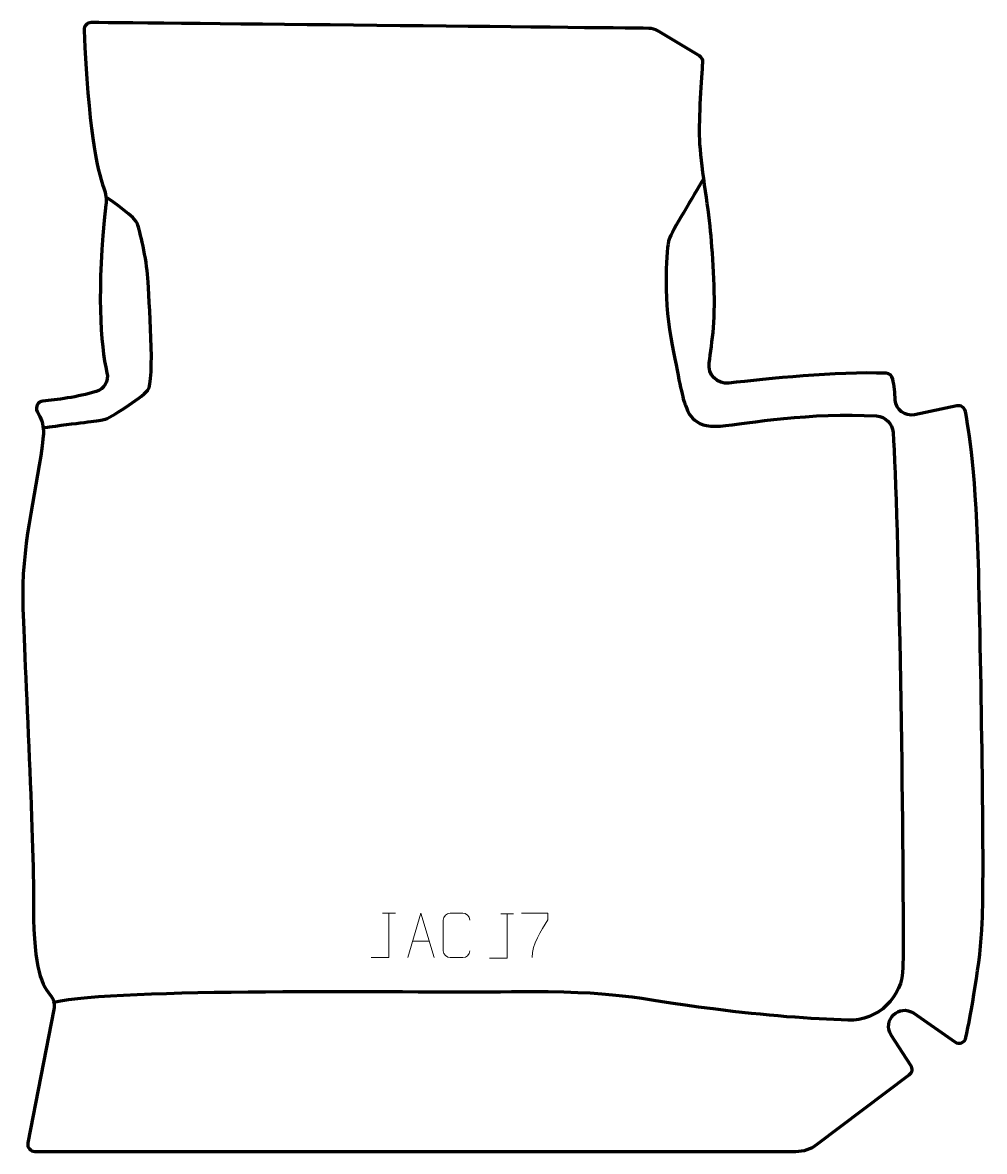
# Model space of a CAD drawing. Header units: millimetres. Extents: x -270 to 271, y -317 to 318.
import ezdxf

# ---------------------------------------------------------------- set-up
doc = ezdxf.new("R2010")
doc.units = ezdxf.units.MM
doc.header["$MEASUREMENT"] = 0
doc.layers.add('layer 1', color=7, linetype='Continuous')
doc.layers.add('layer 2', color=7, linetype='Continuous')

msp = doc.modelspace()

# ---------------------------------------------------------------- linework, layer by layer
at = {"layer": 'layer 1', "color": 230, "lineweight": 200}
msp.add_open_spline([(-252.5191, -237.6704), (-251.931, -234.6549), (-252.7791, -231.5518), (-254.7723, -229.214), (-254.7723, -229.214), (-260.1624, -222.8915), (-264.4162, -211.9413), (-264.0807, -174.0395), (-264.0807, -174.0395), (-263.7685, -138.7748), (-270.0571, -23.3833), (-270.0913, -4.5319), (-270.0913, -4.5319), (-270.1502, 27.7741), (-261.7647, 55.5024), (-258.5146, 84.8147), (-258.5146, 84.8147), (-258.0916, 88.6286), (-258.7763, 92.4859), (-260.4853, 95.9216), (-260.4853, 95.9216), (-260.9822, 96.921), (-261.467, 97.8872), (-261.9189, 98.7833), (-261.9189, 98.7833), (-263.1843, 101.2915), (-261.5389, 104.2849), (-258.7432, 104.5604), (-258.7432, 104.5604), (-251.4908, 105.2758), (-238.8835, 106.8591), (-228.8463, 109.9032), (-228.8463, 109.9032), (-224.3367, 111.2709), (-221.6331, 115.8979), (-222.69, 120.4908), (-222.69, 120.4908), (-226.3286, 136.3072), (-228.6138, 167.1142), (-223.2897, 214.9495), (-223.2897, 214.9495), (-222.9376, 218.1118), (-223.3119, 221.3221), (-224.4302, 224.3009), (-224.4302, 224.3009), (-228.5299, 235.2219), (-233.1891, 259.0308), (-235.5854, 313.3226), (-235.5854, 313.3226), (-235.6864, 315.6086), (-233.8568, 317.5147), (-231.5687, 317.4999), (-231.5687, 317.4999), (-192.7028, 317.248), (53.5282, 314.5665), (82.1791, 314.254), (82.1791, 314.254), (83.9606, 314.2342), (85.7023, 313.7393), (87.2284, 312.8196), (87.2284, 312.8196), (87.2284, 312.8196), (110.5727, 298.7529), (110.5727, 298.7529), (110.5727, 298.7529), (111.8632, 297.975), (112.6076, 296.541), (112.4978, 295.0382), (112.4978, 295.0382), (111.9327, 287.2947), (110.2764, 263.1502), (110.7216, 251.7996), (110.7216, 251.7996), (111.2557, 238.175), (115.53, 214.3984), (116.8659, 200.2394), (116.8659, 200.2394), (118.2016, 186.0806), (119.8042, 160.7011), (118.4686, 146.0079), (118.4686, 146.0079), (117.787, 138.5099), (116.8966, 131.7073), (116.0817, 126.0269), (116.0817, 126.0269), (115.1504, 119.5361), (120.6128, 113.9217), (127.1261, 114.6795), (127.1261, 114.6795), (148.7422, 117.1944), (187.564, 121.2803), (215.5583, 120.2332), (215.5583, 120.2332), (217.4196, 120.1637), (218.9919, 118.8302), (219.3475, 117.0018), (219.3475, 117.0018), (220.0968, 113.1491), (220.5209, 108.9126), (220.7593, 105.1774), (220.7593, 105.1774), (221.1093, 99.6998), (226.2182, 95.7984), (231.5896, 96.9256), (231.5896, 96.9256), (231.5896, 96.9256), (255.4074, 101.9223), (255.4074, 101.9223), (255.4074, 101.9223), (257.5745, 102.377), (259.7025, 100.9857), (260.1459, 98.8157), (260.1459, 98.8157), (262.0474, 89.5155), (266.425, 62.686), (267.6682, 8.2912), (267.6682, 8.2912), (269.2712, -61.8361), (270.8739, -160.0141), (269.672, -188.8664), (269.672, -188.8664), (268.7459, -211.0911), (263.0645, -240.916), (260.5033, -253.4456), (260.5033, -253.4456), (259.9276, -256.2632), (256.657, -257.5717), (254.2976, -255.9274), (254.2976, -255.9274), (254.2976, -255.9274), (231.1494, -239.7984), (231.1494, -239.7984), (231.1494, -239.7984), (223.0319, -234.1423), (213.0593, -243.8204), (218.4688, -252.104), (218.4688, -252.104), (218.4688, -252.104), (229.5587, -269.086), (229.5587, -269.086), (229.5587, -269.086), (230.7098, -270.8488), (230.2978, -273.2018), (228.6164, -274.4683), (228.6164, -274.4683), (228.6164, -274.4683), (176.8403, -313.4742), (176.8403, -313.4742), (176.8403, -313.4742), (173.3725, -316.0869), (169.1483, -317.4998), (164.8063, -317.4998), (164.8063, -317.4998), (164.8063, -317.4998), (-263.2323, -317.4998), (-263.2323, -317.4998), (-263.2323, -317.4998), (-265.7486, -317.4998), (-267.6402, -315.2039), (-267.1583, -312.7341), (-267.1583, -312.7341), (-267.1583, -312.7341), (-252.5191, -237.6704), (-252.5191, -237.6704)], degree=3, knots=[0, 0, 0, 0, 0.02380952, 0.02380952, 0.02380952, 0.02380952, 0.04761905, 0.04761905, 0.04761905, 0.04761905, 0.07142857, 0.07142857, 0.07142857, 0.07142857, 0.0952381, 0.0952381, 0.0952381, 0.0952381, 0.11904762, 0.11904762, 0.11904762, 0.11904762, 0.14285714, 0.14285714, 0.14285714, 0.14285714, 0.16666667, 0.16666667, 0.16666667, 0.16666667, 0.19047619, 0.19047619, 0.19047619, 0.19047619, 0.21428571, 0.21428571, 0.21428571, 0.21428571, 0.23809524, 0.23809524, 0.23809524, 0.23809524, 0.26190476, 0.26190476, 0.26190476, 0.26190476, 0.28571429, 0.28571429, 0.28571429, 0.28571429, 0.30952381, 0.30952381, 0.30952381, 0.30952381, 0.33333333, 0.33333333, 0.33333333, 0.33333333, 0.35714286, 0.35714286, 0.35714286, 0.35714286, 0.38095238, 0.38095238, 0.38095238, 0.38095238, 0.4047619, 0.4047619, 0.4047619, 0.4047619, 0.42857143, 0.42857143, 0.42857143, 0.42857143, 0.45238095, 0.45238095, 0.45238095, 0.45238095, 0.47619048, 0.47619048, 0.47619048, 0.47619048, 0.5, 0.5, 0.5, 0.5, 0.52380952, 0.52380952, 0.52380952, 0.52380952, 0.54761905, 0.54761905, 0.54761905, 0.54761905, 0.57142857, 0.57142857, 0.57142857, 0.57142857, 0.5952381, 0.5952381, 0.5952381, 0.5952381, 0.61904762, 0.61904762, 0.61904762, 0.61904762, 0.64285714, 0.64285714, 0.64285714, 0.64285714, 0.66666667, 0.66666667, 0.66666667, 0.66666667, 0.69047619, 0.69047619, 0.69047619, 0.69047619, 0.71428571, 0.71428571, 0.71428571, 0.71428571, 0.73809524, 0.73809524, 0.73809524, 0.73809524, 0.76190476, 0.76190476, 0.76190476, 0.76190476, 0.78571429, 0.78571429, 0.78571429, 0.78571429, 0.80952381, 0.80952381, 0.80952381, 0.80952381, 0.83333333, 0.83333333, 0.83333333, 0.83333333, 0.85714286, 0.85714286, 0.85714286, 0.85714286, 0.88095238, 0.88095238, 0.88095238, 0.88095238, 0.9047619, 0.9047619, 0.9047619, 0.9047619, 0.92857143, 0.92857143, 0.92857143, 0.92857143, 0.95238095, 0.95238095, 0.95238095, 0.95238095, 1, 1, 1, 1], dxfattribs=at)
at = {"layer": 'layer 1', "color": 250, "lineweight": 9}
for points, knots in [([(-74.0841, -208.4546), (-74.0841, -208.4546), (-64.0621, -208.4546), (-64.0621, -208.4546), (-64.0621, -208.4546), (-64.0621, -208.4546), (-64.0621, -183.501), (-64.0621, -183.501)], [0, 0, 0, 0, 0.33333333, 0.33333333, 0.33333333, 0.33333333, 1, 1, 1, 1]), ([(-53.5326, -208.4545), (-53.5326, -208.4545), (-46.1616, -183.501), (-46.1616, -183.501), (-46.1616, -183.501), (-46.1616, -183.501), (-38.5917, -208.4545), (-38.5917, -208.4545)], [0, 0, 0, 0, 0.33333333, 0.33333333, 0.33333333, 0.33333333, 1, 1, 1, 1]), ([(-18.6391, -204.6368), (-18.7789, -206.9602), (-20.4561, -208.4398), (-22.6038, -208.4506), (-22.6038, -208.4506), (-24.9357, -208.4502), (-27.2676, -208.4502), (-29.5991, -208.4506), (-29.5991, -208.4506), (-31.5241, -208.556), (-33.4962, -206.6715), (-33.485, -204.6542), (-33.485, -204.6542), (-33.4846, -198.8841), (-33.4846, -193.1144), (-33.485, -187.3451), (-33.485, -187.3451), (-33.4808, -185.207), (-31.7341, -183.4878), (-29.5817, -183.5013), (-29.5817, -183.5013), (-27.256, -183.5013), (-24.9299, -183.5013), (-22.6038, -183.5013), (-22.6038, -183.5013), (-20.6572, -183.4658), (-18.6658, -184.9573), (-18.6391, -187.3949)], [0, 0, 0, 0, 0.125, 0.125, 0.125, 0.125, 0.25, 0.25, 0.25, 0.25, 0.375, 0.375, 0.375, 0.375, 0.5, 0.5, 0.5, 0.5, 0.625, 0.625, 0.625, 0.625, 0.75, 0.75, 0.75, 0.75, 1, 1, 1, 1]), ([(-7.6032, -208.7571), (-7.6032, -208.7571), (2.4188, -208.7571), (2.4188, -208.7571), (2.4188, -208.7571), (2.4188, -208.7571), (2.4188, -183.8035), (2.4188, -183.8035)], [0, 0, 0, 0, 0.33333333, 0.33333333, 0.33333333, 0.33333333, 1, 1, 1, 1]), ([(10.5298, -183.4985), (10.5298, -183.4985), (25.3459, -183.4985), (25.3459, -183.4985), (25.3459, -183.4985), (25.3456, -184.7481), (25.3456, -185.9977), (25.3459, -187.2475), (25.3459, -187.2475), (21.3515, -193.2446), (16.4363, -201.0782), (16.4363, -208.457)], [0, 0, 0, 0, 0.25, 0.25, 0.25, 0.25, 0.5, 0.5, 0.5, 0.5, 1, 1, 1, 1])]:
    msp.add_open_spline(points, degree=3, knots=knots, dxfattribs=at)
for points in [[(-67.6462, -183.501), (-67.6462, -183.501), (-60.478, -183.501), (-60.478, -183.501)], [(-1.1653, -183.8035), (-1.1653, -183.8035), (6.0029, -183.8035), (6.0029, -183.8035)], [(-50.81, -199.2051), (-50.81, -199.2051), (-41.3143, -199.2051), (-41.3143, -199.2051)]]:
    msp.add_open_spline(points, degree=3, dxfattribs=at)
at = {"layer": 'layer 2', "color": 142, "lineweight": 200}
for points, knots in [([(113.0089, 229.7599), (106.9714, 219.5512), (95.0186, 200.1273), (93.5246, 195.6449), (93.5246, 195.6449), (92.0302, 191.1621), (90.1379, 164.0681), (94.5205, 140.3607), (94.5205, 140.3607), (98.9034, 116.6537), (100.9315, 106.8916), (102.4076, 103.1063), (102.4076, 103.1063), (103.8836, 99.3214), (106.075, 88.9617), (122.4108, 90.5556), (122.4108, 90.5556), (137.5876, 92.0362), (173.2273, 98.504), (210.1589, 96.2187), (210.1589, 96.2187), (215.1497, 95.91), (219.1283, 91.9261), (219.4744, 86.9375), (219.4744, 86.9375), (222.5855, 42.0705), (225.606, -140.7316), (225.0402, -213.9058), (225.0402, -213.9058), (224.9096, -230.7456), (210.9488, -244.1706), (194.1164, -243.6566), (194.1164, -243.6566), (173.6694, -243.0322), (148.1755, -241.1649), (118.3267, -237.3627), (118.3267, -237.3627), (71.4114, -231.3859), (66.9294, -227.2023), (4.7742, -227.7999), (4.7742, -227.7999), (-57.3809, -228.3975), (-216.1736, -225.4236), (-252.5711, -233.6345)], [0, 0, 0, 0, 0.08333333, 0.08333333, 0.08333333, 0.08333333, 0.16666667, 0.16666667, 0.16666667, 0.16666667, 0.25, 0.25, 0.25, 0.25, 0.33333333, 0.33333333, 0.33333333, 0.33333333, 0.41666667, 0.41666667, 0.41666667, 0.41666667, 0.5, 0.5, 0.5, 0.5, 0.58333333, 0.58333333, 0.58333333, 0.58333333, 0.66666667, 0.66666667, 0.66666667, 0.66666667, 0.75, 0.75, 0.75, 0.75, 0.83333333, 0.83333333, 0.83333333, 0.83333333, 1, 1, 1, 1]), ([(-258.5601, 89.5752), (-238.9658, 92.3487), (-228.0088, 93.3446), (-224.4229, 94.1415), (-224.4229, 94.1415), (-220.8372, 94.9385), (-203.9039, 105.8957), (-199.7203, 110.6769), (-199.7203, 110.6769), (-195.5367, 115.4581), (-199.1227, 163.0722), (-199.7203, 173.8302), (-199.7203, 173.8302), (-200.3179, 184.5881), (-204.3022, 200.7249), (-205.4974, 204.3109), (-205.4974, 204.3109), (-206.693, 207.8969), (-219.3393, 216.9244), (-223.2756, 219.3833)], [0, 0, 0, 0, 0.16666667, 0.16666667, 0.16666667, 0.16666667, 0.33333333, 0.33333333, 0.33333333, 0.33333333, 0.5, 0.5, 0.5, 0.5, 0.66666667, 0.66666667, 0.66666667, 0.66666667, 1, 1, 1, 1])]:
    msp.add_open_spline(points, degree=3, knots=knots, dxfattribs=at)

doc.saveas('drawing.dxf')
